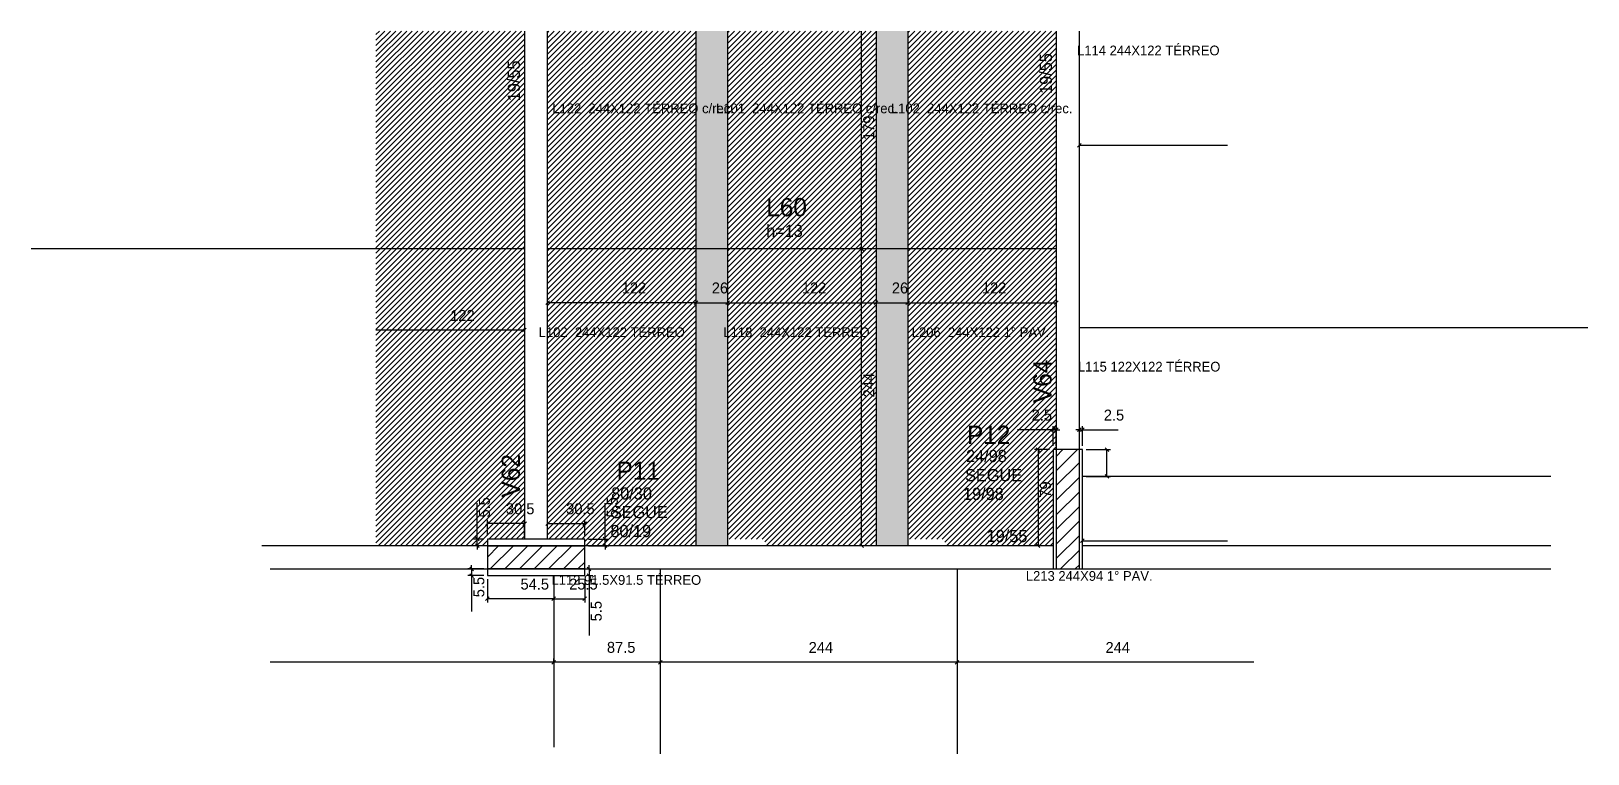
# Model space of a CAD drawing. Header units: metres. Extents: x 3840 to 5119, y 2526 to 3120.
import ezdxf

# ---------------------------------------------------------------- set-up
doc = ezdxf.new("R2010")
doc.units = ezdxf.units.M
for name, color, linetype in [('3', 7, 'Continuous'), ('4', 7, 'Continuous'), ('7', 7, 'Continuous'), ('AUX00', 7, 'Continuous'), ('Hachura', 7, 'Continuous'), ('Painéis', 7, 'Continuous'), ('REAPROVEITAMENTO', 7, 'Continuous')]:
    doc.layers.add(name, color=color, linetype=linetype)

msp = doc.modelspace()

# ---------------------------------------------------------------- hatches: boundary and pattern name
at = {"layer": 'Hachura'}
h = msp.add_hatch(color=7, dxfattribs=at)
h.dxf.hatch_style = 1
h.paths.add_polyline_path([(4412.1, 3120.2), (4386.1, 3120.2), (4386.1, 2697.2), (4412.1, 2697.2), (4412.1, 3120.2)])
h = msp.add_hatch(color=7, dxfattribs=at)
h.dxf.hatch_style = 1
h.paths.add_polyline_path([(4560.1, 3120.2), (4534.1, 3120.2), (4534.1, 2697.2), (4560.1, 2697.2), (4560.1, 3120.2)])
at = {"layer": 'REAPROVEITAMENTO'}
h = msp.add_hatch(dxfattribs=at)
h.set_pattern_fill('ANSI31')
h.paths.add_polyline_path([(4214.7, 2697.4), (4214.7, 2702.7), (4245.2, 2702.7), (4245.2, 3120.2), (4123.1, 3120.2), (4123.1, 2697.4), (4214.7, 2697.4)])
h = msp.add_hatch(dxfattribs=at)
h.set_pattern_fill('ANSI31')
h.paths.add_polyline_path([(4264.2, 2702.7), (4294.7, 2702.7), (4294.7, 2697.4), (4386.2, 2697.4), (4386.2, 3120.2), (4264.2, 3120.2), (4264.2, 2702.7), (4264.2, 2702.7)])
h = msp.add_hatch(dxfattribs=at)
h.set_pattern_fill('ANSI31')
h.paths.add_polyline_path([(4412.1, 2702.7), (4442.6, 2702.7), (4442.6, 2697.4), (4534.2, 2697.4), (4534.2, 3120.2), (4412.1, 3120.2), (4412.1, 2702.7)])
h = msp.add_hatch(dxfattribs=at)
h.set_pattern_fill('ANSI31')
h.paths.add_polyline_path([(4679.7, 2776.2), (4682.2, 2776.2), (4682.2, 3120.2), (4560.1, 3120.2), (4560.1, 2702.7), (4590.6, 2702.7), (4590.6, 2697.4), (4679.7, 2697.4), (4679.7, 2776.2)])

# ---------------------------------------------------------------- linework, layer by layer
at = {"color": 4, "lineweight": 25}
for p, q in [((4211.7, 2678.2), (4198.7, 2678.2)), ((4201.7, 2678.2), (4201.7, 2681.2)), ((4201.7, 2678.2), (4201.7, 2672.7)), ((4297.7, 2678.2), (4301.2, 2678.2)), ((4298.2, 2678.2), (4298.2, 2681.2)), ((4298.2, 2678.2), (4298.2, 2672.7)), ((4211.7, 2672.7), (4198.7, 2672.7)), ((4201.7, 2672.7), (4201.7, 2643.1)), ((4214.7, 2669.7), (4214.7, 2650.6)), ((4269.2, 2669.7), (4269.2, 2650.6)), ((4269.2, 2669.7), (4269.2, 2650.6)), ((4294.7, 2669.7), (4294.7, 2650.6)), ((4297.7, 2672.7), (4301.2, 2672.7)), ((4298.2, 2672.7), (4298.2, 2623.4)), ((4269.2, 2653.6), (4214.7, 2653.6)), ((4269.2, 2653.6), (4294.7, 2653.6)), ((4269.2, 2601.5), (4036.2, 2601.5)), ((4269.2, 2601.9), (4269.2, 2604.5)), ((4356.7, 2601.5), (4269.2, 2601.5)), ((4269.2, 2599.2), (4269.2, 2598.5)), ((4600.7, 2601.5), (4356.7, 2601.5)), ((4844.7, 2601.5), (4600.7, 2601.5))]:
    msp.add_line(p, q, dxfattribs=at)
at = {"color": 0, "lineweight": 25}
for p, q in [((4200.2, 2679.7), (4203.2, 2676.7)), ((4203.2, 2671.2), (4200.2, 2674.2)), ((4296.7, 2679.7), (4299.7, 2676.7)), ((4299.7, 2671.2), (4296.7, 2674.2)), ((4216.2, 2655.1), (4213.2, 2652.1)), ((4270.7, 2655.1), (4267.7, 2652.1)), ((4267.7, 2652.1), (4270.7, 2655.1)), ((4293.2, 2652.1), (4296.2, 2655.1)), ((4270.7, 2603), (4267.7, 2600)), ((4267.7, 2600), (4270.7, 2603)), ((4358.2, 2603), (4355.2, 2600)), ((4355.2, 2600), (4358.2, 2603)), ((4602.2, 2603), (4599.2, 2600)), ((4599.2, 2600), (4602.2, 2603))]:
    msp.add_line(p, q, dxfattribs=at)
at = {"layer": '3', "color": 3, "lineweight": 25}
for p, q in [((4682.2, 2758.7), (4699.6, 2776.2)), ((4682.2, 2770.7), (4687.6, 2776.2)), ((4682.2, 2746.7), (4701.2, 2765.7)), ((4682.2, 2734.7), (4701.2, 2753.7)), ((4682.2, 2722.6), (4701.2, 2741.6)), ((4682.2, 2710.6), (4701.2, 2729.6)), ((4682.2, 2698.6), (4701.2, 2717.6)), ((4682.2, 2686.6), (4701.2, 2705.6)), ((4214.7, 2687.9), (4223.9, 2697.2)), ((4217, 2678.2), (4236, 2697.2)), ((4229, 2678.2), (4248, 2697.2)), ((4241, 2678.2), (4260, 2697.2)), ((4253, 2678.2), (4272, 2697.2)), ((4265, 2678.2), (4284, 2697.2)), ((4277.1, 2678.2), (4294.7, 2695.8)), ((4685.8, 2678.2), (4701.2, 2693.5)), ((4289.1, 2678.2), (4294.7, 2683.7)), ((4697.8, 2678.2), (4701.2, 2681.5))]:
    msp.add_line(p, q, dxfattribs=at)
for points in [[(4245.2, 3120.2), (4245.2, 2702.7)], [(4264.2, 2702.7), (4264.2, 3120.2)], [(4682.2, 3120.2), (4682.2, 2776.2)], [(4701.2, 2776.2), (4701.2, 3120.2)], [(4214.7, 2697.2), (4029.2, 2697.2)], [(4679.7, 2697.2), (4294.7, 2697.2)], [(5088.7, 2697.2), (4703.7, 2697.2)], [(4036.2, 2678.2), (4214.7, 2678.2)], [(4294.7, 2678.2), (4679.7, 2678.2)], [(4703.7, 2678.2), (5088.7, 2678.2)]]:
    msp.add_lwpolyline(points, dxfattribs=at)
at = {"layer": '7', "color": 7, "lineweight": 25}
for points in [[(4679.7, 2678.2), (4703.7, 2678.2), (4703.7, 2776.2), (4679.7, 2776.2), (4679.7, 2678.2)], [(4682.2, 2678.2), (4701.2, 2678.2), (4701.2, 2776.2), (4682.2, 2776.2), (4682.2, 2678.2)], [(4294.7, 2702.7), (4214.7, 2702.7), (4214.7, 2697.2), (4294.7, 2697.2), (4294.7, 2702.7)], [(4214.7, 2678.2), (4294.7, 2678.2), (4294.7, 2697.2), (4214.7, 2697.2), (4214.7, 2678.2)], [(4294.7, 2678.2), (4214.7, 2678.2), (4214.7, 2672.7), (4294.7, 2672.7), (4294.7, 2678.2)]]:
    msp.add_lwpolyline(points, dxfattribs=at)
at = {"layer": 'Painéis', "color": 200, "lineweight": 25}
for p, q in [((4386.1, 3120.2), (4386.1, 2697.2)), ((4412.1, 3120.2), (4412.1, 2697.2)), ((4534.1, 3120.2), (4534.1, 2697.2)), ((4560.1, 3120.2), (4560.1, 2697.2)), ((4245.1, 2941.2), (3839.7, 2941.2)), ((4682.2, 2941.2), (4264.1, 2941.2)), ((5119.2, 2876.2), (4701.1, 2876.2)), ((5088.7, 2754.2), (4703.7, 2754.2)), ((4356.7, 2678.2), (4356.7, 2526.2)), ((4600.7, 2678.2), (4600.7, 2526.2)), ((4269.2, 2672.7), (4269.2, 2531.7))]:
    msp.add_line(p, q, dxfattribs=at)
at = {"layer": 'Painéis', "color": 4, "lineweight": 25}
for p, q in [((4522.2, 2941.2), (4522.2, 3120.2)), ((4701.2, 3026.4), (4823.1, 3026.4)), ((4522.2, 2697.2), (4522.2, 2941.2)), ((4386.1, 2897), (4264.1, 2897)), ((4386.1, 2897), (4412.1, 2897)), ((4412.1, 2897), (4534.1, 2897)), ((4534.1, 2897), (4560.1, 2897)), ((4560.1, 2897), (4682.2, 2897)), ((4245.1, 2874.5), (4123.1, 2874.5)), ((4679.7, 2792.5), (4650.3, 2792.5)), ((4679.7, 2779.2), (4679.7, 2795.5)), ((4682.2, 2792.5), (4679.7, 2792.5)), ((4682.2, 2779.2), (4682.2, 2795.5)), ((4682.2, 2792.5), (4685.2, 2792.5)), ((4701.2, 2792.5), (4698.2, 2792.5)), ((4701.2, 2779.2), (4701.2, 2795.5)), ((4701.2, 2792.5), (4703.7, 2792.5)), ((4703.7, 2779.2), (4703.7, 2795.5)), ((4703.7, 2792.5), (4733, 2792.5)), ((4676.7, 2776.2), (4664.3, 2776.2)), ((4667.3, 2776.2), (4667.3, 2697.2)), ((4706.7, 2776.2), (4726.9, 2776.2)), ((4723.9, 2754.2), (4723.9, 2776.2)), ((4706.7, 2754.2), (4726.9, 2754.2)), ((4206.3, 2702.7), (4206.3, 2732.2)), ((4311.4, 2702.7), (4311.4, 2732.2)), ((4214.7, 2705.7), (4214.7, 2718.4)), ((4245.2, 2715.4), (4214.7, 2715.4)), ((4245.2, 2705.7), (4245.2, 2718.4)), ((4264.2, 2705.7), (4264.2, 2718.4)), ((4264.2, 2715.4), (4294.7, 2715.4)), ((4294.7, 2705.7), (4294.7, 2718.4)), ((4211.7, 2702.7), (4203.3, 2702.7)), ((4206.3, 2697.2), (4206.3, 2702.7)), ((4297.7, 2702.7), (4314.4, 2702.7)), ((4311.4, 2697.2), (4311.4, 2702.7)), ((4703.7, 2701.3), (4823.1, 2701.3)), ((4211.7, 2697.2), (4203.3, 2697.2)), ((4206.3, 2697.2), (4206.3, 2694.2)), ((4297.7, 2697.2), (4314.4, 2697.2)), ((4311.4, 2697.2), (4311.4, 2694.2)), ((4676.7, 2697.2), (4664.3, 2697.2))]:
    msp.add_line(p, q, dxfattribs=at)
at = {"layer": 'Painéis', "color": 0, "lineweight": 25}
for p, q in [((4702.7, 3027.9), (4699.7, 3024.9)), ((4523.7, 2939.7), (4520.7, 2942.7)), ((4520.7, 2942.7), (4523.7, 2939.7)), ((4265.6, 2898.5), (4262.6, 2895.5)), ((4384.6, 2895.5), (4387.6, 2898.5)), ((4387.6, 2898.5), (4384.6, 2895.5)), ((4410.6, 2895.5), (4413.6, 2898.5)), ((4413.6, 2898.5), (4410.6, 2895.5)), ((4532.6, 2895.5), (4535.6, 2898.5)), ((4535.6, 2898.5), (4532.6, 2895.5)), ((4558.6, 2895.5), (4561.6, 2898.5)), ((4561.6, 2898.5), (4558.6, 2895.5)), ((4680.7, 2895.5), (4683.7, 2898.5)), ((4243.6, 2873), (4246.6, 2876)), ((4678.2, 2791), (4681.2, 2794)), ((4683.7, 2794), (4680.7, 2791)), ((4699.7, 2791), (4702.7, 2794)), ((4705.2, 2794), (4702.2, 2791)), ((4668.8, 2774.7), (4665.8, 2777.7)), ((4725.4, 2774.7), (4722.4, 2777.7)), ((4722.4, 2755.7), (4725.4, 2752.7)), ((4216.2, 2716.9), (4213.2, 2713.9)), ((4243.7, 2713.9), (4246.7, 2716.9)), ((4265.7, 2716.9), (4262.7, 2713.9)), ((4293.2, 2713.9), (4296.2, 2716.9)), ((4204.8, 2704.2), (4207.8, 2701.2)), ((4309.9, 2704.2), (4312.9, 2701.2)), ((4705.2, 2702.8), (4702.2, 2699.8)), ((4207.8, 2695.7), (4204.8, 2698.7)), ((4312.9, 2695.7), (4309.9, 2698.7)), ((4520.7, 2698.7), (4523.7, 2695.7)), ((4665.8, 2698.7), (4668.8, 2695.7))]:
    msp.add_line(p, q, dxfattribs=at)

# ---------------------------------------------------------------- texts
at = {"color": 240, "lineweight": 25}
for p in [(4212.1, 2654.9), (4308.6, 2635.1)]:
    msp.add_text('5.5', height=9, rotation=90, dxfattribs=at).set_placement(p)
for s, p in [('54.5', (4241.9, 2661.2)), ('25.5', (4281.9, 2661.2)), ('87.5', (4312.9, 2609.2)), ('244', (4478.7, 2609.1)), ('244', (4722.7, 2609.1))]:
    msp.add_text(s, height=9, dxfattribs=at).set_placement(p)
at = {"layer": '3', "color": 3, "lineweight": 25}
for p in [(4678.7, 3068.6), (4241.4, 3062.6)]:
    msp.add_text('19/55', height=10, rotation=90, dxfattribs=at).set_placement(p)
for s, p in [('h=13', (4443.8, 2951)), ('24/98', (4608.1, 2766)), ('SEGUE', (4607.3, 2750.2)), ('80/30', (4316.4, 2735.2)), ('19/98', (4605.6, 2734.8)), ('SEGUE', (4316.1, 2719.9)), ('80/19', (4315.8, 2704.3)), ('19/55', (4625, 2700.2))]:
    msp.add_text(s, height=10, dxfattribs=at).set_placement(p)
at = {"layer": '4', "color": 4, "lineweight": 25}
for s, p in [('L60', (4443.8, 2968)), ('P12', (4608.8, 2780.9)), ('P11', (4320.8, 2751.4))]:
    msp.add_text(s, height=15, dxfattribs=at).set_placement(p)
for s, p in [('V64', (4678.4, 2814.5)), ('V62', (4241.4, 2736.9))]:
    msp.add_text(s, height=15, rotation=90, dxfattribs=at).set_placement(p)
at = {"layer": 'AUX00', "color": 7, "lineweight": 25}
for s, p in [('L114^J244X122^JTÉRREO', (4699.3, 3100.3)), ('L122 ^J244X122^JTÉRREO^Jc/rec.', (4268, 3052.7)), ('L101 ^J244X122^JTÉRREO^Jc/rec.', (4402.6, 3052.7)), ('L102 ^J244X122^JTÉRREO^Jc/rec.', (4546.3, 3052.7)), ('L102 ^J244X122^JTÉRREO', (4256.8, 2868.7)), ('L118 ^J244X122^JTÉRREO', (4408.6, 2868.7)), ('L206 ^J244X122^J1° PAV.', (4563.4, 2868.7)), ('L115^J122X122^JTÉRREO', (4700, 2840.4)), ('L112^J91.5X91.5^JTÉRREO', (4267.3, 2665.1)), ('L213^J244X94^J1° PAV.', (4657.2, 2668.4))]:
    msp.add_text(s, height=8, dxfattribs=at).set_placement(p)
at = {"layer": 'Painéis', "color": 240, "lineweight": 25}
for s, p in [('179', (4532.6, 3030.7)), ('244', (4532.6, 2819.2)), ('79', (4677.8, 2736.7)), ('5.5', (4216.7, 2720.4)), ('5.5', (4321.8, 2720.4))]:
    msp.add_text(s, height=9, rotation=90, dxfattribs=at).set_placement(p)
for s, p in [('122', (4325.1, 2904.6)), ('26', (4399.1, 2904.6)), ('122', (4473.1, 2904.6)), ('26', (4547.1, 2904.6)), ('122', (4621.1, 2904.6)), ('122', (4184.1, 2882)), ('2.5', (4662, 2800.1)), ('2.5', (4721.3, 2800.1)), ('30.5', (4229.9, 2723.1)), ('30.5', (4279.4, 2723.1))]:
    msp.add_text(s, height=9, dxfattribs=at).set_placement(p)

doc.saveas('drawing.dxf')
